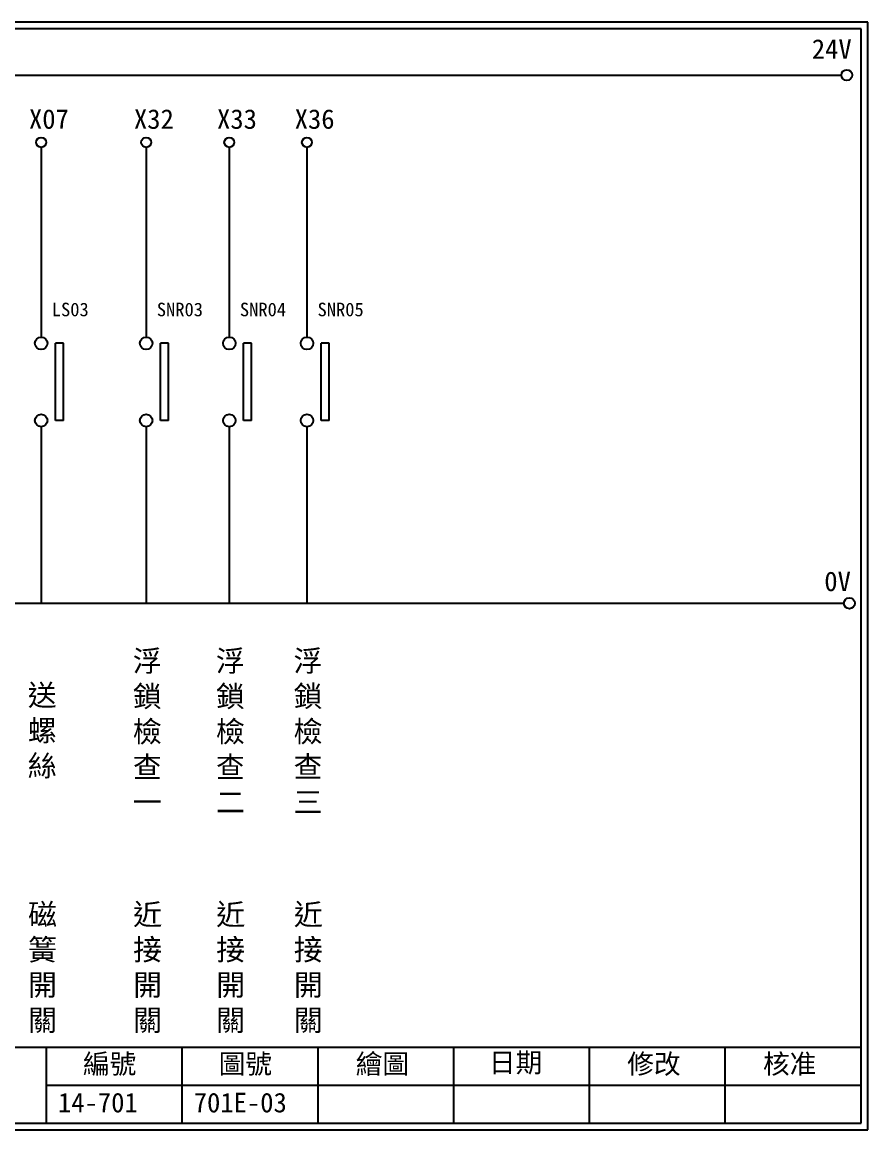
# Model space of a CAD drawing. Extents: x 325 to 612, y 3 to 207.
# Drawn here: x 456.6 to 612.3, y 3 to 207 of the extents above; entities that cross this region are included whole.
import ezdxf

# ---------------------------------------------------------------- set-up
doc = ezdxf.new("R2010")
doc.units = 0
doc.layers.get('0').update_dxf_attribs({"linetype": 'CONTINUOUS'})
doc.layers.add('圖框層', color=7, linetype='CONTINUOUS')
doc.layers.add('標尺寸層', color=3, linetype='CONTINUOUS')
doc.styles.add('CNS', font='romanc.shx', dxfattribs={"bigfont": 'chineset.shx'})
doc.styles.add('STSL', font='kaiu.ttf')

msp = doc.modelspace()

# ---------------------------------------------------------------- linework, layer by layer
for p, q in [((464.2, 147.84), (462.7, 147.84)), ((483.54, 147.84), (482.03, 147.84)), ((498.84, 147.84), (497.33, 147.84)), ((513.14, 147.84), (511.64, 147.84)), ((464.2, 133.61), (462.7, 133.61)), ((483.54, 133.61), (482.03, 133.61)), ((498.84, 133.61), (497.33, 133.61)), ((513.14, 133.61), (511.64, 133.61))]:
    msp.add_line(p, q)
for centre in [(608.44, 197.22), (608.92, 99.96)]:
    msp.add_circle(centre, 1)
at = {"layer": '圖框層', "color": 7}
for p, q in [((612.32, 206.97), (325.32, 206.97)), ((612.32, 3), (612.32, 206.97)), ((611.07, 205.72), (326.57, 205.72)), ((611.07, 4.25), (611.07, 205.72)), ((326.57, 18.25), (611.07, 18.25)), ((461.07, 4.25), (461.07, 18.25)), ((486.07, 4.25), (486.07, 18.25)), ((511.07, 4.25), (511.07, 18.25)), ((536.07, 4.25), (536.07, 18.25)), ((561.07, 4.25), (561.07, 18.25)), ((586.07, 4.25), (586.07, 18.25)), ((461.07, 11.25), (611.07, 11.25)), ((326.57, 4.25), (611.07, 4.25)), ((325.32, 3), (612.32, 3))]:
    msp.add_line(p, q, dxfattribs=at)
at = {"layer": '標尺寸層', "color": 7}
for p, q in [((329.84, 197.22), (607.44, 197.22)), ((460.09, 183.91), (460.09, 148.99)), ((479.43, 183.91), (479.43, 148.99)), ((494.73, 183.91), (494.73, 148.99)), ((509.03, 183.91), (509.03, 148.99)), ((462.7, 133.61), (462.7, 147.84)), ((464.2, 133.61), (464.2, 147.84)), ((482.03, 133.61), (482.03, 147.84)), ((483.54, 133.61), (483.54, 147.84)), ((497.33, 133.61), (497.33, 147.84)), ((498.84, 133.61), (498.84, 147.84)), ((511.64, 133.61), (511.64, 147.84)), ((513.14, 133.61), (513.14, 147.84)), ((460.09, 132.46), (460.09, 99.96)), ((479.43, 132.46), (479.43, 99.96)), ((494.73, 132.46), (494.73, 99.96)), ((509.03, 132.46), (509.03, 99.96)), ((330.05, 99.96), (607.92, 99.96))]:
    msp.add_line(p, q, dxfattribs=at)
for centre, radius in [((460.09, 184.83), 0.92), ((479.43, 184.83), 0.92), ((494.73, 184.83), 0.92), ((509.03, 184.83), 0.92), ((460.09, 147.84), 1.15), ((479.43, 147.84), 1.15), ((494.73, 147.84), 1.15), ((509.03, 147.84), 1.15), ((460.09, 133.61), 1.15), ((479.43, 133.61), 1.15), ((494.73, 133.61), 1.15), ((509.03, 133.61), 1.15)]:
    msp.add_circle(centre, radius, dxfattribs=at)

# ---------------------------------------------------------------- texts
at = {"layer": '圖框層', "color": 4, "style": 'STSL'}
for s, height, p in [('24V', 3.6, (602, 200.22)), ('X07', 3.6, (457.84, 187.33)), ('X32', 3.6, (477.17, 187.33)), ('X33', 3.6, (492.47, 187.33)), ('X36', 3.6, (506.77, 187.33)), ('LS03', 2.5, (462.04, 152.81)), ('SNR03', 2.5, (481.38, 152.81)), ('SNR04', 2.5, (496.68, 152.81)), ('SNR05', 2.5, (510.98, 152.81)), ('0V', 3.6, (604.3, 102.2)), ('編號', 3.6, (467.78, 13.34)), ('圖號', 3.6, (492.78, 13.34)), ('繪圖', 3.6, (518.01, 13.34)), ('日期', 3.6, (542.54, 13.59)), ('修改', 3.6, (568.01, 13.34)), ('核准', 3.6, (593.01, 13.34)), ('14-701', 3.6, (463.18, 6.22)), ('701E-03', 3.6, (488.18, 6.22))]:
    msp.add_text(s, height=height, dxfattribs=at).set_placement(p)
at = {"layer": '標尺寸層', "color": 7, "char_height": 3.9, "width": 4.9608, "attachment_point": 5, "style": 'CNS'}
for s, insert in [('{\\fDFKai-SB|b0|i0|c136|p65;浮鎖檢查一}', (479.62, 76.34)), ('{\\fDFKai-SB|b0|i0|c136|p65;浮鎖檢查二}', (494.92, 76.34)), ('{\\fDFKai-SB|b0|i0|c136|p65;浮鎖檢查三}', (509.22, 76.34)), ('{\\fDFKai-SB|b0|i0|c136|p65;送螺絲}', (460.28, 76.34)), ('{\\fDFKai-SB|b0|i0|c136|p65;磁簧開關}', (460.34, 32.72)), ('{\\fDFKai-SB|b0|i0|c136|p65;近接開關}', (479.68, 32.72)), ('{\\fDFKai-SB|b0|i0|c136|p65;近接開關}', (494.98, 32.72)), ('{\\fDFKai-SB|b0|i0|c136|p65;近接開關}', (509.28, 32.72))]:
    msp.add_mtext(s, dxfattribs=dict(at, insert=insert))

doc.saveas('drawing.dxf')
